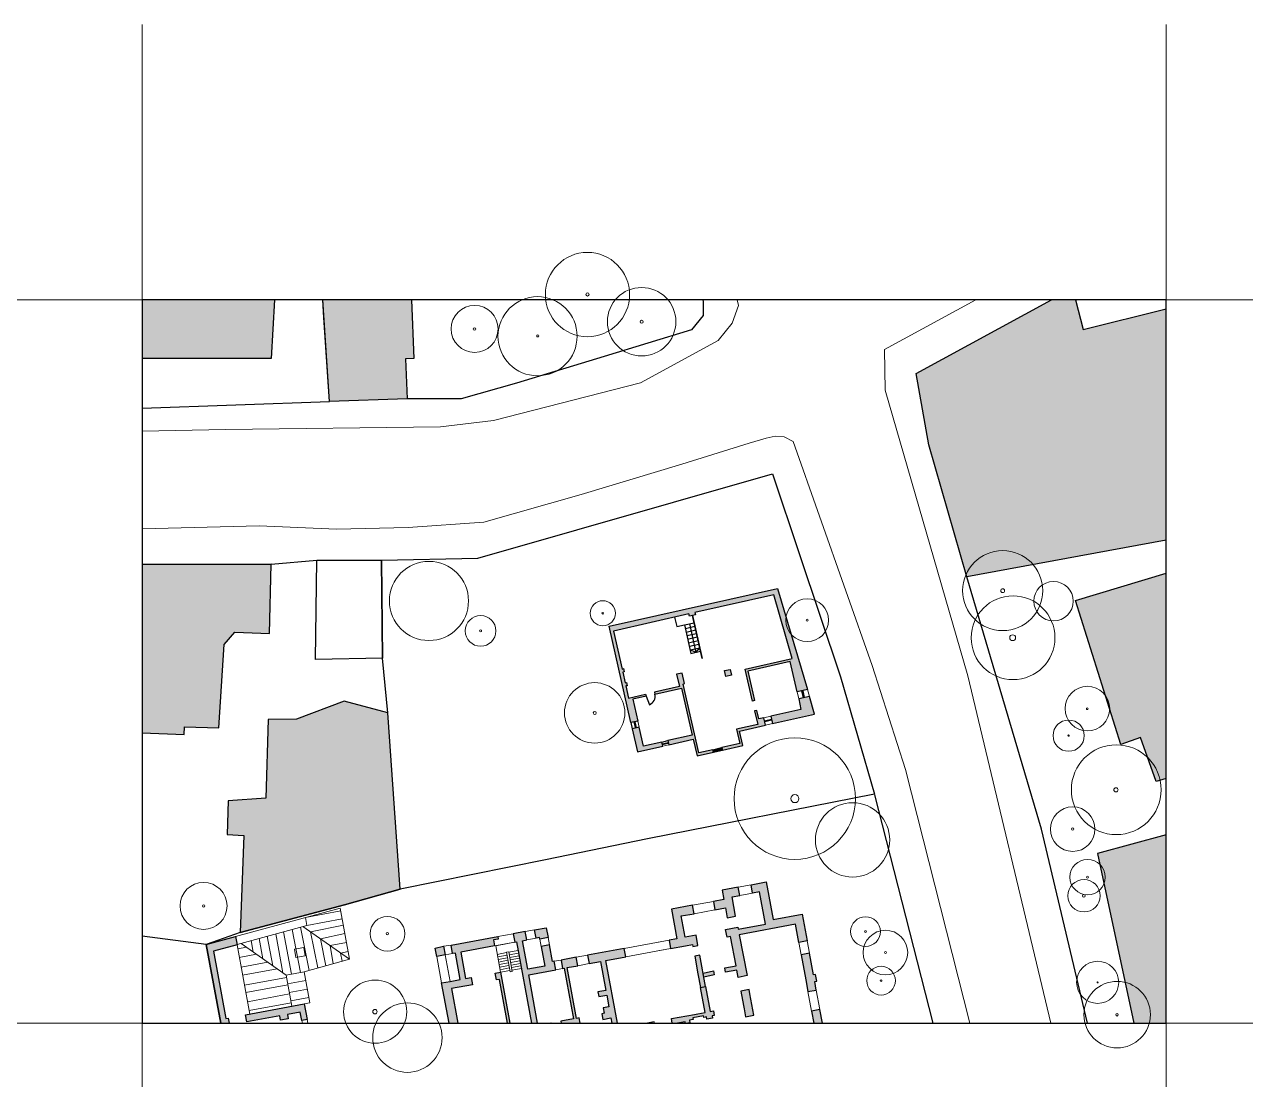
# Model space of a CAD drawing. Header units: metres. Extents: x 18 to 1339, y 13 to 503.
# Drawn here: x 995.9 to 1096.3, y 350.1 to 436.7 of the extents above; entities that cross this region are included whole.
import ezdxf

# ---------------------------------------------------------------- set-up
doc = ezdxf.new("R2010")
doc.units = ezdxf.units.M
doc.header["$MEASUREMENT"] = 0
for name, color, linetype, lineweight in [('1_parcele', 5, 'Continuous', 30), ('acoperis vedere', 251, 'Continuous', 18), ('cladiri', 1, 'Continuous', 30), ('hatch constr', 246, 'Continuous', 30), ('l.verde', 120, 'Continuous', 9), ('linie pereti rectorat', 1, 'Continuous', 18), ('strazi', 7, 'Continuous', 13), ('tamplarii sit', 252, 'Continuous', 13)]:
    doc.layers.add(name, color=color, linetype=linetype, lineweight=lineweight)
doc.layers.add('deff', color=5, linetype='Continuous', plot=False)
doc.layers.add('SECTION-LINES', color=4, linetype='Continuous')

# ---------------------------------------------------------------- blocks, each defined once
blk = doc.blocks.new('VEGETATIE ETAJ 1')
at = {"layer": 'l.verde'}
for centre, radius in [((554.74, 198.62), 3.46), ((554.74, 198.63), 0.129), ((559.19, 196.39), 2.81), ((545.47, 195.8), 1.93), ((550.64, 195.2), 3.25), ((545.46, 195.79), 0.107), ((559.19, 196.39), 0.12), ((550.65, 195.22), 0.0815), ((588.85, 174.31), 3.29), ((541.72, 173.46), 3.25), ((593.03, 173.44), 1.62), ((572.79, 171.88), 1.76), ((589.7, 170.44), 3.44), ((588.85, 174.3), 0.158), ((556, 172.45), 1.03), ((545.96, 171), 1.26), ((555.99, 172.45), 0.0642), ((572.79, 171.88), 0.091), ((545.96, 171), 0.0878), ((589.67, 170.44), 0.241), ((555.33, 164.27), 2.48), ((595.81, 164.62), 1.83), ((595.8, 164.61), 0.0769), ((555.34, 164.26), 0.121), ((594.27, 162.4), 1.28), ((571.77, 157.23), 4.99), ((594.26, 162.4), 0.0567), ((598.18, 157.96), 3.69), ((571.78, 157.23), 0.334), ((598.15, 157.95), 0.173), ((576.52, 153.84), 3.05), ((594.6, 154.72), 1.83), ((594.6, 154.73), 0.0855), ((595.82, 150.78), 1.45), ((595.53, 149.25), 1.33), ((595.82, 150.78), 0.0806), ((523.2, 148.42), 1.93), ((523.21, 148.42), 0.0956), ((595.52, 149.25), 0.109), ((538.31, 146.13), 1.43), ((577.58, 146.31), 1.22), ((538.3, 146.14), 0.101), ((579.22, 144.59), 1.83), ((577.58, 146.31), 0.0704), ((579.22, 144.59), 0.0777), ((578.86, 142.28), 1.18), ((596.65, 142.14), 1.73), ((537.3, 139.73), 2.59), ((578.86, 142.28), 0.0708), ((598.25, 139.49), 2.73), ((596.65, 142.14), 0.0405), ((539.95, 137.6), 2.85)]:
    blk.add_circle(centre, radius, dxfattribs=at)

msp = doc.modelspace()

# ---------------------------------------------------------------- hatches: boundary and pattern name
at = {"layer": 'hatch constr', "lineweight": 9, "transparency": 33554585}
h = msp.add_hatch(color=256, dxfattribs=at)
h.dxf.hatch_style = 1
h.paths.add_polyline_path([(1016.22, 392.4), (1005.62, 392.37), (1005.62, 378.53), (1009.07, 378.4), (1009.09, 379.02), (1011.91, 378.96), (1012.34, 385.79), (1013.23, 386.8), (1016.07, 386.71)])
h.paths.add_polyline_path([(1016.48, 414.1), (1005.62, 414.1), (1005.62, 409.27), (1016.2, 409.27)])
h.paths.add_polyline_path([(1027.73, 414.1), (1020.44, 414.1), (1020.99, 405.74), (1027.37, 405.98), (1027.25, 409.26), (1027.92, 409.28)])
h.paths.add_polyline_path([(1089.72, 413.37), (1082.91, 411.65), (1082.29, 414.1), (1080.3, 414.1), (1069.19, 408.06), (1070.23, 402.2), (1073.36, 391.36), (1089.72, 394.37)])
h.paths.add_polyline_path([(1089.72, 391.66), (1082.29, 389.42), (1086, 377.59), (1087.63, 378.16), (1088.92, 374.55), (1089.72, 374.79)])
h.paths.add_polyline_path([(1089.72, 370.17), (1084.1, 368.63), (1087.08, 354.7), (1089.72, 354.7)])
at = {"layer": 'hatch constr', "linetype": 'Continuous', "transparency": 33554585}
h = msp.add_hatch(color=256, dxfattribs=at)
h.dxf.hatch_style = 1
h.paths.add_polyline_path([(1057.8, 390.4), (1043.97, 387.31), (1045.24, 381.66), (1045.76, 379.38), (1046.33, 379.51), (1045.93, 381.3), (1047, 381.54), (1046.96, 381.72), (1045.57, 381.4), (1045.34, 382.39), (1045.46, 382.41), (1045.4, 382.68), (1045.28, 382.65), (1045.09, 383.52), (1045.2, 383.54), (1045.14, 383.81), (1045.03, 383.78), (1044.32, 386.9), (1050.53, 388.31), (1050.58, 388.11), (1050.82, 388.17), (1051.06, 388.22), (1051.02, 388.42), (1057.5, 389.88), (1059.01, 384.65), (1055.15, 383.77), (1055.74, 381.15), (1055.92, 381.19), (1055.37, 383.6), (1058.84, 384.39), (1059.41, 381.9), (1060.26, 382.09), (1059.51, 384.62)])
h.paths.add_polyline_path([(1050.06, 382.55), (1050.17, 382.58), (1049.97, 383.45), (1049.51, 383.35), (1049.74, 382.35), (1047.69, 381.88), (1047.73, 381.71), (1049.92, 382.2), (1050.79, 378.35), (1048.79, 377.9), (1048.87, 377.55), (1050.88, 378.02), (1051.19, 376.65), (1052.53, 376.96), (1052.48, 377.15), (1051.34, 376.9)])
h.paths.add_polyline_path([(1046.45, 379.01), (1045.87, 378.88), (1046.31, 376.97), (1048.37, 377.44), (1048.29, 377.78), (1046.8, 377.45)])
h.paths.add_polyline_path([(1056.68, 379.77), (1056.26, 379.68), (1056.1, 380.38), (1055.92, 380.34), (1056.18, 379.23), (1054.44, 378.84), (1054.71, 377.66), (1053.24, 377.33), (1053.29, 377.13), (1054.95, 377.51), (1054.68, 378.69), (1056.82, 379.17)])
h.paths.add_polyline_path([(1060.56, 381.08), (1060.42, 381.53), (1059.54, 381.33), (1059.73, 380.46), (1057.24, 379.9), (1057.38, 379.3), (1060.85, 380.08)])
h.paths.add_polyline_path([(1053.92, 383.75), (1053.46, 383.65), (1053.57, 383.16), (1054.03, 383.27)], flags=17)
at = {"layer": 'hatch constr', "transparency": 33554587}
h = msp.add_hatch(color=256, dxfattribs=at)
h.dxf.hatch_style = 1
h.paths.add_polyline_path([(926.68, 380.18), (923.11, 381.13), (919.18, 379.67), (916.85, 379.64), (916.68, 373.17), (913.58, 372.97), (913.49, 370.19), (914.87, 370.1), (914.56, 362.15), (923.14, 364.42), (927.71, 365.71)])
h.paths.add_polyline_path([(1025.78, 380.18), (1022.21, 381.13), (1018.28, 379.67), (1015.95, 379.64), (1015.78, 373.17), (1012.68, 372.97), (1012.59, 370.19), (1013.97, 370.1), (1013.66, 362.15), (1022.24, 364.42), (1026.81, 365.71)])
h = msp.add_hatch(color=256, dxfattribs=at)
h.dxf.hatch_style = 1
h.paths.add_polyline_path([(1050.96, 363.69), (1050.83, 364.38), (1049.09, 364.06), (1049.53, 361.63), (1048.9, 361.52), (1049.02, 360.83), (1050.24, 361.05), (1050.82, 361.16), (1050.85, 360.99), (1051.27, 361.07), (1051.12, 361.92), (1050.22, 361.76), (1049.9, 363.5)])
h.paths.add_polyline_path([(1056.88, 366.3), (1055.64, 366.07), (1055.76, 365.38), (1056.32, 365.48), (1056.81, 362.83), (1054.56, 362.41), (1054.53, 362.57), (1053.54, 362.39), (1053.66, 361.76), (1053.95, 361.81), (1054.4, 359.4), (1053.48, 359.23), (1053.54, 358.89), (1054.46, 359.06), (1054.57, 358.46), (1055.31, 358.6), (1054.64, 361.94), (1059.28, 362.84), (1059.56, 361.32), (1060.25, 361.45), (1059.84, 363.65), (1057.45, 363.21)])
h.paths.add_polyline_path([(1054.07, 365.07), (1054.7, 365.18), (1054.58, 365.87), (1053.25, 365.63), (1053.39, 364.85), (1052.53, 364.69), (1052.66, 364), (1053.52, 364.16), (1053.67, 363.36), (1054.36, 363.48)])
h.paths.add_polyline_path([(1051.42, 360.27), (1051, 360.2), (1051.26, 358.76), (1051.47, 357.64), (1051.89, 357.72)])
h.paths.add_polyline_path([(1051.89, 357.72), (1051.47, 357.64), (1051.85, 355.57), (1051.27, 355.47), (1050.99, 355.42), (1049.09, 355.07), (1049.15, 354.7), (1049.58, 354.7), (1050.21, 354.82), (1050.23, 354.7), (1050.41, 354.7), (1050.61, 354.74), (1050.57, 354.94), (1050.86, 354.99), (1050.84, 355.13), (1051.73, 355.3), (1051.75, 355.17), (1051.97, 355.21), (1052, 355.04), (1052.47, 355.12), (1052.44, 355.3), (1052.59, 355.33), (1052.53, 355.7), (1052.27, 355.65)])
h.paths.add_polyline_path([(1052.6, 358.67), (1052.54, 359.01), (1051.69, 358.81), (1051.75, 358.48)])
h.paths.add_polyline_path([(1060.92, 358.7), (1060.76, 358.67), (1060.43, 360.44), (1059.75, 360.32), (1060.12, 358.27), (1060.3, 357.29), (1060.99, 357.41), (1060.86, 358.12), (1061.03, 358.15)])
h.paths.add_polyline_path([(1061.29, 355.81), (1060.6, 355.68), (1060.78, 354.7), (1061.49, 354.7)])
h.paths.add_polyline_path([(1055.53, 357.11), (1055.47, 357.46), (1054.78, 357.33), (1055, 356.15), (1055.05, 355.87), (1055.17, 355.22), (1055.86, 355.36)])
h.paths.add_polyline_path([(1045.34, 360.15), (1045.21, 360.84), (1042.2, 360.28), (1042.33, 359.59), (1043.26, 359.77), (1043.7, 357.39), (1043.05, 357.27), (1043.12, 356.88), (1043.77, 357), (1043.95, 356.04), (1043.48, 355.95), (1043.56, 355.51), (1043.37, 355.47), (1043.45, 355.01), (1044.12, 355.13), (1044.2, 354.7), (1044.66, 354.7), (1043.71, 359.85)])
h.paths.add_polyline_path([(1041.27, 360.11), (1040.03, 359.88), (1040.15, 359.19), (1040.27, 359.21), (1041.03, 355.05), (1039.99, 354.85), (1040.02, 354.7), (1041.59, 354.7), (1041.51, 355.13), (1041.28, 355.09), (1040.51, 359.26), (1041.39, 359.42), (1041.39, 359.42)])
h.paths.add_polyline_path([(1039.46, 359.78), (1039.32, 359.75), (1039.07, 361.12), (1038.38, 360.99), (1038.68, 359.37), (1037.28, 359.12), (1036.85, 361.47), (1037.21, 361.53), (1037.08, 362.22), (1036.1, 362.04), (1036.23, 361.35), (1036.35, 361.38), (1036.76, 359.19), (1037.58, 354.7), (1038.09, 354.7), (1037.36, 358.68), (1039.59, 359.09)])
h.paths.add_polyline_path([(1038.81, 362.54), (1037.85, 362.36), (1037.97, 361.67), (1038.24, 361.72), (1038.27, 361.61), (1038.95, 361.74)])
h.paths.add_polyline_path([(1030.37, 361.01), (1029.69, 360.86), (1029.81, 360.17), (1030.5, 360.3)])
h.paths.add_polyline_path([(1035.05, 358.88), (1034.62, 358.8), (1034.73, 358.25), (1034.97, 358.29), (1035.63, 354.7), (1035.82, 354.7)])
h.paths.add_polyline_path([(1031.01, 357.54), (1032.74, 357.86), (1032.64, 358.44), (1032.18, 358.36), (1031.78, 360.53), (1034.55, 361.04), (1034.46, 361.53), (1034.86, 361.61), (1034.83, 361.81), (1030.99, 361.1), (1031.11, 360.41), (1031.34, 360.45), (1031.74, 358.28), (1030.9, 358.12), (1030.21, 358), (1030.82, 354.7), (1031.53, 354.7)])
h.paths.add_polyline_path([(1016.92, 355.29), (1016.98, 354.94), (1017.61, 355.06), (1017.55, 355.41), (1018.6, 355.6), (1018.73, 354.91), (1019.17, 354.99), (1018.93, 356.28), (1014.1, 355.39), (1014.2, 354.81)])
h.paths.add_polyline_path([(1011.47, 360.6), (1013.4, 361.12), (1013.28, 361.81), (1010.88, 361.16), (1012.07, 354.7), (1012.75, 354.7), (1012.68, 355.12), (1012.49, 355.09)])

# ---------------------------------------------------------------- linework, layer by layer
at = {"layer": '1_parcele'}
for points in [[(1005.62, 405.2), (1020.99, 405.74), (1020.53, 412.65), (1020.44, 414.1)], [(1051.67, 414.1), (1051.7, 413.95), (1051.7, 412.81), (1050.74, 411.64), (1043.55, 409.44), (1036.36, 407.25), (1031.82, 405.98), (1027.37, 405.98), (1020.99, 405.74), (1020.44, 414.1)], [(1069.19, 408.06), (1080.3, 414.1)], [(1083.27, 354.7), (1079.49, 370.63), (1073.36, 391.36), (1070.23, 402.2), (1069.19, 408.06)], [(1005.62, 392.37), (1016.22, 392.4), (1019.97, 392.73), (1025.26, 392.72)], [(1065.78, 373.46), (1070.57, 354.7)], [(1026.81, 365.71), (1022.24, 364.42), (1013.66, 362.15), (1010.88, 361.16), (1005.62, 361.85)], [(1010.88, 361.16), (1012.07, 354.7)]]:
    msp.add_lwpolyline(points, dxfattribs=at)
msp.add_lwpolyline([(1065.77, 373.51), (1047.11, 369.84), (1038.75, 368.11), (1026.81, 365.71), (1025.78, 380.18), (1025.35, 384.68), (1025.26, 392.72), (1033.19, 392.88), (1057.4, 399.8), (1059.61, 393.19), (1062.97, 383.15)], close=True, dxfattribs=at)
at = {"layer": 'acoperis vedere'}
for points in [[(1013.28, 361.81), (1021.88, 364.15), (1022.65, 359.95), (1018.92, 358.92), (1019.39, 356.36), (1018.93, 356.28)], [(1013.4, 361.16), (1019.14, 362.73), (1019.02, 363.38)], [(1022.65, 359.95), (1018.8, 362.63)], [(1017.43, 358.65), (1013.75, 361.23)], [(1013.4, 361.12), (1014.45, 355.45)], [(1018.92, 358.92), (1017.43, 358.65), (1017.9, 356.09)]]:
    msp.add_lwpolyline(points, dxfattribs=at)
at = {"layer": 'cladiri', "lineweight": 9}
for p, q in [((1059.41, 381.9), (1059.54, 381.33)), ((1060.26, 382.09), (1060.42, 381.53)), ((1046.33, 379.51), (1046.45, 379.01)), ((1056.68, 379.77), (1057.24, 379.9)), ((1056.82, 379.17), (1057.38, 379.3)), ((1048.37, 377.44), (1048.87, 377.55))]:
    msp.add_line(p, q, dxfattribs=at)
at = {"layer": 'cladiri'}
for p, q in [((1045.76, 379.38), (1045.87, 378.88)), ((1048.29, 377.78), (1048.79, 377.9)), ((1052.48, 377.15), (1053.24, 377.33)), ((1052.53, 376.96), (1053.29, 377.13))]:
    msp.add_line(p, q, dxfattribs=at)
at = {"layer": 'cladiri', "lineweight": 30}
for points in [[(1016.48, 414.1), (1016.2, 409.27), (1005.62, 409.27)], [(1069.19, 408.06), (1080.3, 414.1)], [(1082.29, 414.1), (1082.91, 411.65), (1082.91, 411.65), (1089.72, 413.37)], [(1089.72, 394.37), (1073.36, 391.36), (1070.23, 402.2), (1069.19, 408.06)], [(1060.26, 382.09), (1059.41, 381.9), (1058.84, 384.39), (1055.37, 383.6), (1055.92, 381.19), (1055.74, 381.15), (1055.15, 383.77), (1059.01, 384.65), (1057.5, 389.88), (1051.02, 388.42), (1051.06, 388.22), (1050.82, 388.17), (1051.6, 384.65), (1050.82, 388.17), (1050.58, 388.11), (1050.53, 388.31), (1044.32, 386.9), (1045.03, 383.78), (1045.14, 383.81), (1045.2, 383.54), (1045.09, 383.52), (1045.28, 382.65), (1045.4, 382.68), (1045.46, 382.41), (1045.34, 382.39), (1045.57, 381.4), (1046.96, 381.72), (1047, 381.54), (1045.93, 381.3), (1046.33, 379.51), (1045.76, 379.38), (1043.96, 387.31), (1057.8, 390.4), (1060.26, 382.09)], [(1052.53, 376.96), (1052.48, 377.15), (1051.34, 376.9), (1050.06, 382.55), (1050.17, 382.58), (1049.97, 383.45), (1049.51, 383.35), (1049.74, 382.35), (1047.69, 381.88), (1047.73, 381.71), (1049.92, 382.2), (1050.79, 378.35), (1048.79, 377.9), (1048.87, 377.56), (1050.88, 378.01), (1051.19, 376.65), (1052.53, 376.96)], [(1053.46, 383.65), (1053.92, 383.75), (1054.03, 383.27), (1053.57, 383.16), (1053.46, 383.65)], [(1057.24, 379.9), (1057.38, 379.3), (1060.85, 380.08), (1060.42, 381.53), (1059.54, 381.33), (1059.73, 380.46), (1057.24, 379.9)], [(1056.68, 379.77), (1056.26, 379.68), (1056.1, 380.38), (1055.92, 380.34), (1056.18, 379.23), (1054.44, 378.84), (1054.71, 377.66), (1053.24, 377.33), (1053.29, 377.13), (1054.95, 377.51), (1054.68, 378.69), (1056.82, 379.17), (1056.68, 379.77)], [(1048.37, 377.44), (1048.29, 377.78), (1046.8, 377.45), (1046.45, 379.01), (1045.87, 378.88), (1046.31, 376.97), (1048.37, 377.44)]]:
    msp.add_lwpolyline(points, dxfattribs=at)
at = {"layer": 'cladiri', "lineweight": 30, "flags": 128}
for points in [[(1027.73, 414.1), (1027.92, 409.28), (1027.25, 409.26), (1027.37, 405.98), (1020.99, 405.74), (1020.44, 414.1)], [(1005.62, 378.53), (1009.07, 378.4), (1009.09, 379.02), (1011.91, 378.96), (1012.34, 385.79), (1013.23, 386.8), (1016.07, 386.71), (1016.22, 392.4), (1005.62, 392.37)], [(1089.72, 374.79), (1088.92, 374.55), (1087.63, 378.16), (1086, 377.59), (1082.29, 389.42), (1089.72, 391.66)], [(1089.72, 370.17), (1084.1, 368.63), (1087.08, 354.7)]]:
    msp.add_lwpolyline(points, dxfattribs=at)
at = {"layer": 'cladiri', "ltscale": 0.5, "flags": 128}
for points in [[(1049.34, 388.04), (1049.52, 387.26), (1050.16, 387.4), (1050.69, 385.06), (1051.47, 385.24)], [(1050.16, 387.4), (1050.95, 387.58)], [(1050.23, 387.11), (1051.02, 387.29)], [(1050.29, 386.82), (1051.08, 386.99)], [(1050.36, 386.53), (1051.15, 386.7)], [(1050.42, 386.23), (1051.21, 386.41)], [(1050.5, 385.94), (1051.28, 386.11)], [(1050.56, 385.65), (1051.34, 385.82)], [(1050.63, 385.36), (1051.41, 385.53)]]:
    msp.add_lwpolyline(points, dxfattribs=at)
at = {"layer": 'cladiri', "linetype": 'Continuous'}
for points in [[(1050.56, 387.49), (1051.08, 385.15), (1050.63, 385.36)], [(1051.08, 385.15), (1051.41, 385.53)], [(1047, 381.54), (1047.29, 380.85)]]:
    msp.add_lwpolyline(points, dxfattribs=at)
at = {"layer": 'cladiri'}
for points in [[(1059.78, 381.98), (1059.91, 381.41)], [(1059.88, 382), (1060, 381.44)], [(1046.01, 379.44), (1046.13, 378.93)], [(1046.07, 379.45), (1046.19, 378.95)], [(1057.3, 379.63), (1056.74, 379.5)], [(1057.32, 379.57), (1056.75, 379.44)], [(1048.32, 377.64), (1048.82, 377.75)], [(1048.33, 377.58), (1048.83, 377.7)], [(1052.5, 377.08), (1053.26, 377.26)], [(1052.51, 377.03), (1053.27, 377.2)]]:
    msp.add_lwpolyline(points, dxfattribs=at)
at = {"layer": 'cladiri', "lineweight": 30, "flags": 128}
msp.add_lwpolyline([(1013.66, 362.15), (1022.24, 364.42), (1026.81, 365.71), (1025.78, 380.18), (1022.21, 381.13), (1018.28, 379.67), (1015.95, 379.64), (1015.78, 373.17), (1012.68, 372.97), (1012.59, 370.19), (1013.97, 370.1)], close=True, dxfattribs=at)
at = {"layer": 'cladiri', "linetype": 'Continuous'}
msp.add_arc((1047, 381.54), 0.75, 292.7513, 12.7513, dxfattribs=at)
at = {"layer": 'cladiri'}
msp.add_3dface([(1019.97, 392.73), (1025.26, 392.72), (1025.35, 384.68), (1019.86, 384.55)], dxfattribs=at)
at = {"layer": 'deff', "lineweight": 9}
for points in [[(1005.62, 436.71), (1005.62, 330.01)], [(1089.72, 436.71), (1089.72, 330.01)], [(685.83, 414.1), (1339.21, 414.1)], [(685.83, 354.7), (1339.21, 354.7)]]:
    msp.add_lwpolyline(points, dxfattribs=at)
at = {"layer": 'l.verde'}
for centre, radius in [((1024.73, 355.64), 0.183), ((1085.69, 355.39), 0.103)]:
    msp.add_circle(centre, radius, dxfattribs=at)
at = {"layer": 'linie pereti rectorat', "lineweight": 30}
for points in [[(1060.25, 361.45), (1059.56, 361.32), (1059.28, 362.84), (1054.64, 361.94), (1055.31, 358.6), (1054.57, 358.46), (1054.46, 359.06), (1053.54, 358.89), (1053.48, 359.23), (1054.4, 359.4), (1053.95, 361.81), (1053.66, 361.76), (1053.54, 362.39), (1054.53, 362.57), (1054.56, 362.41), (1056.81, 362.83), (1056.32, 365.48), (1055.76, 365.38), (1055.64, 366.07), (1056.88, 366.3), (1057.45, 363.21), (1059.84, 363.65)], [(1054.58, 365.87), (1053.25, 365.63), (1053.39, 364.85), (1052.53, 364.69), (1052.66, 364), (1053.52, 364.16), (1053.67, 363.36), (1054.36, 363.48), (1054.07, 365.07), (1054.7, 365.18)], [(1038.27, 361.61), (1038.24, 361.72), (1037.97, 361.67), (1037.85, 362.36), (1038.81, 362.54), (1038.95, 361.74)], [(1029.81, 360.17), (1029.69, 360.86), (1030.37, 361.01), (1030.37, 361.01), (1030.5, 360.3)], [(1051.75, 358.48), (1051.69, 358.81), (1052.54, 359.01), (1052.6, 358.67)], [(1014.2, 354.81), (1014.1, 355.39), (1018.93, 356.28), (1019.17, 354.99), (1018.73, 354.91), (1018.6, 355.6), (1017.55, 355.41), (1017.61, 355.06), (1016.98, 354.94), (1016.92, 355.29)]]:
    msp.add_lwpolyline(points, close=True, dxfattribs=at)
for points in [[(1050.24, 361.05), (1050.82, 361.16), (1050.85, 360.99), (1051.27, 361.07), (1051.12, 361.92), (1050.22, 361.76), (1049.9, 363.5), (1050.96, 363.69), (1050.83, 364.38), (1049.09, 364.06), (1049.53, 361.63), (1048.9, 361.52), (1049.02, 360.83), (1050.24, 361.05)], [(1038.09, 354.7), (1037.36, 358.68), (1039.59, 359.09), (1039.46, 359.78), (1039.32, 359.75), (1039.07, 361.12), (1038.38, 360.99), (1038.68, 359.37), (1037.28, 359.12), (1036.85, 361.47), (1037.21, 361.53), (1037.08, 362.22), (1036.1, 362.04), (1036.23, 361.35), (1036.35, 361.38), (1037.58, 354.7)], [(1012.07, 354.7), (1010.88, 361.16), (1013.28, 361.81), (1013.4, 361.12), (1011.47, 360.6), (1012.49, 355.09), (1012.68, 355.12), (1012.75, 354.7)], [(1030.82, 354.7), (1030.21, 358), (1030.9, 358.12), (1030.9, 358.12), (1031.74, 358.28), (1031.34, 360.45), (1031.11, 360.41), (1030.99, 361.1), (1034.83, 361.81), (1034.86, 361.61), (1034.46, 361.53), (1034.55, 361.04), (1031.78, 360.53), (1032.18, 358.36), (1032.64, 358.44), (1032.74, 357.86), (1031.01, 357.54), (1031.53, 354.7)], [(1044.66, 354.7), (1043.71, 359.85), (1045.34, 360.15), (1045.21, 360.84), (1042.2, 360.28), (1042.33, 359.59), (1043.26, 359.77), (1043.7, 357.39), (1043.05, 357.27), (1043.12, 356.88), (1043.77, 357), (1043.95, 356.04), (1043.48, 355.95), (1043.56, 355.51), (1043.37, 355.47), (1043.45, 355.01), (1044.12, 355.13), (1044.2, 354.7)], [(1051.26, 358.76), (1051.47, 357.64), (1051.89, 357.72), (1051.42, 360.27), (1051, 360.2), (1051.26, 358.76)], [(1060.12, 358.27), (1060.3, 357.29), (1060.99, 357.41), (1060.86, 358.12), (1061.03, 358.15), (1060.92, 358.7), (1060.76, 358.67), (1060.43, 360.44), (1059.75, 360.32), (1060.12, 358.27)], [(1041.59, 354.7), (1041.51, 355.13), (1041.28, 355.09), (1040.51, 359.26), (1041.39, 359.42), (1041.27, 360.11), (1040.03, 359.88), (1040.15, 359.19), (1040.27, 359.21), (1041.03, 355.05), (1039.99, 354.85), (1040.02, 354.7)], [(1035.63, 354.7), (1034.97, 358.29), (1034.73, 358.25), (1034.62, 358.8), (1035.05, 358.88), (1035.82, 354.7)], [(1049.15, 354.7), (1049.09, 355.07), (1050.99, 355.42), (1050.99, 355.42), (1051.27, 355.47), (1051.27, 355.47), (1051.85, 355.57), (1051.47, 357.64), (1051.89, 357.72), (1052.27, 355.65), (1052.53, 355.7), (1052.59, 355.33), (1052.44, 355.3), (1052.47, 355.12), (1052, 355.04), (1051.97, 355.21), (1051.75, 355.17), (1051.73, 355.3), (1050.84, 355.13), (1050.86, 354.99), (1050.57, 354.94), (1050.61, 354.74), (1050.24, 354.67), (1050.21, 354.82), (1049.58, 354.7)], [(1055.53, 357.11), (1055.47, 357.46), (1054.78, 357.33), (1055, 356.15), (1055, 356.15), (1055.05, 355.87), (1055.05, 355.87), (1055.17, 355.22), (1055.86, 355.36), (1055.53, 357.11)], [(1061.49, 354.7), (1061.29, 355.81), (1060.6, 355.68), (1060.78, 354.7)], [(1039.21, 354.7), (1039.21, 354.71), (1039.18, 354.7)], [(1047.69, 354.7), (1047.68, 354.81), (1047.13, 354.7)]]:
    msp.add_lwpolyline(points, dxfattribs=at)
at = {"layer": 'SECTION-LINES'}
msp.add_lwpolyline([(1005.62, 354.7), (1089.72, 354.7), (1089.72, 414.1), (1005.62, 414.1)], close=True, dxfattribs=at)
at = {"layer": 'strazi', "flags": 128}
for points in [[(1054.48, 414.1), (1054.61, 413.64), (1054.07, 412.18), (1052.94, 410.77), (1046.56, 407.27), (1034.47, 404.19), (1030.12, 403.66), (1012.45, 403.46), (1005.62, 403.31)], [(1080.25, 354.7), (1073.43, 383.23), (1066.65, 406.69), (1066.6, 410.03), (1074.1, 414.1)], [(1005.62, 395.29), (1015.21, 395.53), (1021.56, 395.27), (1027.47, 395.39), (1033.68, 395.85), (1041.66, 398.12), (1049.93, 400.61), (1055.48, 402.34), (1056.88, 402.74), (1057.62, 402.9), (1058.35, 402.84), (1059.09, 402.46)], [(1059.09, 402.46), (1065.57, 384.06), (1068.32, 375.54), (1073.59, 354.7)]]:
    msp.add_lwpolyline(points, dxfattribs=at)
at = {"layer": 'tamplarii sit'}
for points in [[(1054.58, 365.87), (1055.64, 366.07)], [(1054.7, 365.18), (1055.76, 365.38)], [(1050.83, 364.38), (1052.53, 364.69)], [(1019.02, 363.38), (1021.92, 363.91)], [(1019.14, 362.73), (1022.04, 363.26)], [(1050.96, 363.69), (1052.66, 364)], [(1017.21, 362.2), (1017.89, 358.73)], [(1017.94, 362.4), (1018.61, 358.87)], [(1018.61, 362.58), (1019.32, 359.03)], [(1019.44, 362.19), (1022.14, 362.75)], [(1019.44, 362.19), (1020.05, 359.23)], [(1037.08, 362.22), (1037.85, 362.36)], [(1014.56, 361.48), (1014.73, 360.54)], [(1015.22, 361.66), (1015.53, 359.98)], [(1015.87, 361.83), (1016.34, 359.41)], [(1016.58, 362.03), (1017.17, 358.83)], [(1020.26, 361.62), (1022.26, 362.05)], [(1020.26, 361.62), (1020.69, 359.41)], [(1021.05, 361.07), (1022.4, 361.32)], [(1034.55, 361.04), (1036.23, 361.35)], [(1035.05, 358.88), (1034.65, 361.06), (1036.35, 361.38), (1036.76, 359.19)], [(1034.83, 361.81), (1036.1, 362.04)], [(1037.21, 361.53), (1037.97, 361.67)], [(1038.38, 360.99), (1038.27, 361.61)], [(1039.07, 361.12), (1038.95, 361.74)], [(1045.21, 360.84), (1048.9, 361.52)], [(1047.99, 361.35), (1048.9, 361.52)], [(1059.75, 360.32), (1059.56, 361.32)], [(1060.43, 360.44), (1060.25, 361.45)], [(1014.18, 360.93), (1013.46, 360.8)], [(1014.99, 360.36), (1013.59, 360.1)], [(1021.05, 361.07), (1021.3, 359.58)], [(1021.91, 360.46), (1022.53, 360.59)], [(1021.91, 360.46), (1022.04, 359.78)], [(1029.81, 360.17), (1030.21, 358)], [(1030.37, 361.01), (1030.99, 361.1)], [(1030.5, 360.3), (1031.11, 360.41)], [(1030.5, 360.3), (1030.9, 358.12)], [(1041.27, 360.11), (1042.2, 360.28)], [(1045.34, 360.15), (1049.02, 360.83)], [(1048.11, 360.66), (1049.02, 360.83)], [(1015.92, 359.71), (1013.74, 359.31)], [(1016.7, 359.16), (1013.86, 358.64)], [(1039.46, 359.78), (1040.03, 359.88)], [(1039.59, 359.09), (1040.15, 359.19)], [(1041.39, 359.42), (1042.33, 359.59)], [(1017.46, 358.45), (1014.01, 357.81)], [(1017.56, 357.92), (1019.05, 358.2)], [(1011.59, 357.28), (1011.86, 355.81)], [(1012.07, 357.37), (1012.34, 355.9)], [(1017.57, 357.85), (1014.12, 357.22)], [(1017.69, 357.22), (1019.18, 357.49)], [(1060.6, 355.68), (1060.3, 357.29)], [(1061.29, 355.81), (1060.99, 357.41)], [(1017.71, 357.1), (1014.26, 356.46)], [(1017.84, 356.38), (1014.4, 355.74)], [(1017.81, 356.54), (1019.3, 356.82)], [(1018.77, 354.7), (1018.73, 354.91)], [(1019.22, 354.7), (1019.17, 354.99)]]:
    msp.add_lwpolyline(points, dxfattribs=at)
for points in [[(1018.24, 360.1), (1018.13, 360.78), (1018.88, 360.9), (1019.01, 360.22)], [(1034.78, 360.35), (1034.78, 360.35), (1035.54, 360.49), (1035.54, 360.49)], [(1034.82, 360.14), (1034.82, 360.14), (1035.58, 360.28), (1035.58, 360.28)], [(1035.83, 358.92), (1035.53, 360.52), (1035.72, 360.56), (1036.01, 358.95)], [(1035.72, 360.52), (1035.72, 360.52), (1036.48, 360.66), (1036.48, 360.66)], [(1035.76, 360.31), (1035.76, 360.31), (1036.52, 360.45), (1036.52, 360.45)], [(1035.8, 360.1), (1035.8, 360.1), (1036.56, 360.24), (1036.56, 360.24)], [(1034.85, 359.93), (1034.85, 359.93), (1035.62, 360.07), (1035.62, 360.07)], [(1034.89, 359.72), (1034.89, 359.72), (1035.66, 359.86), (1035.66, 359.86)], [(1034.93, 359.51), (1034.93, 359.51), (1035.69, 359.65), (1035.69, 359.65)], [(1034.97, 359.3), (1034.97, 359.3), (1035.73, 359.44), (1035.73, 359.44)], [(1035.01, 359.09), (1035.01, 359.09), (1035.77, 359.23), (1035.77, 359.23)], [(1035.84, 359.89), (1035.84, 359.89), (1036.6, 360.03), (1036.6, 360.03)], [(1035.88, 359.68), (1035.88, 359.68), (1036.64, 359.82), (1036.64, 359.82)], [(1035.92, 359.47), (1035.92, 359.47), (1036.68, 359.61), (1036.68, 359.61)], [(1035.95, 359.26), (1035.95, 359.26), (1036.72, 359.4), (1036.72, 359.4)], [(1035.99, 359.05), (1035.99, 359.05), (1036.76, 359.19), (1036.76, 359.19)], [(1035.05, 358.88), (1035.05, 358.88), (1035.81, 359.02), (1035.81, 359.02)]]:
    msp.add_lwpolyline(points, close=True, dxfattribs=at)

# ---------------------------------------------------------------- block references
at = {"layer": 'l.verde'}
msp.add_blockref('VEGETATIE ETAJ 1', (487.45, 215.91), dxfattribs=at)

doc.saveas('drawing.dxf')
